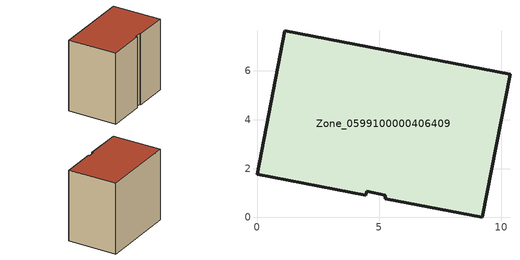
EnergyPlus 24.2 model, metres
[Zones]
Zone_0599100000406409
 floor ground (C_G): 5.26,0.91 4.49,1.07 4.46,0.91 0,1.77 1.13,7.65 10.36,5.87 9.23,0 5.26,0.76 z0
 wall outside (C_F): 0,1.77 4.46,0.91 4.49,1.07 5.26,0.91 5.26,0.76 9.23,0 10.36,5.87 1.13,7.65 0,1.77 z0:8.76
 roof outside (C_R): 4.49,1.07 5.26,0.91 5.26,0.76 9.23,0 10.36,5.87 1.13,7.65 0,1.77 4.46,0.91 z8.76
[BUILDING]
Pand.0599100000406409: North Axis=0; Terrain=City; Loads Convergence Tolerance Value=0.04; Temperature Convergence Tolerance Value=0.4; Solar Distribution=FullExterior; Maximum Number of Warmup Days=25; Minimum Number of Warmup Days=1
[Site:Location]
Rotterdam.The.Hague.AP_ZH_NLD Design_Conditions: Latitude=51.96; Longitude=4.45; Time Zone=1; Elevation=-4.5
[SITE:GROUNDTEMPERATURE:BUILDINGSURFACE]
18, 18, 18, 18, 18, 18, 18, 18, 18, 18, 18, 18
[MATERIAL] Thermal Absorptance=0.9; Solar Absorptance=0.7; Visible Absorptance=0.7
Name | Roughness | Thickness | Conductivity | Density | Specific Heat
G.TC.1992-2005 | MediumSmooth | 0.15 | 0.06 | 540 | 1210
F.TC.1992-2005 | Rough | 0.3 | 0.12 | 1920 | 840
R.TC.1992-2005 | MediumRough | 0.2 | 0.08 | 1500 | 1000
[CONSTRUCTION]
C_G: G.TC.1992-2005
C_F: F.TC.1992-2005
C_R: R.TC.1992-2005
[ZONE]
Zone_0599100000406409: Type=1; Multiplier=1; Ceiling Height=Autocalculate; Volume=Autocalculate; Floor Area=autocalculate; Part of Total Floor Area=Yes
[ZONEINFILTRATION:DESIGNFLOWRATE]
Infil_Zone_0599100000406409: Zone or ZoneList or Space or SpaceList=Zone_0599100000406409; Schedule=AlwaysOn; Design Flow Rate Calculation Method=Flow/Area; Flow Rate per Floor Area=0.0015; Constant Term Coefficient=1; Temperature Term Coefficient=0; Velocity Term Coefficient=0; Velocity Squared Term Coefficient=0
[HVACTEMPLATE:ZONE:IDEALLOADSAIRSYSTEM]
Zone_0599100000406409: Maximum Heating Supply Air Temperature=50; Minimum Cooling Supply Air Temperature=13; Maximum Heating Supply Air Humidity Ratio=0.0156; Minimum Cooling Supply Air Humidity Ratio=0.0077; Heating Limit=NoLimit; Cooling Limit=NoLimit; Dehumidification Control Type=ConstantSensibleHeatRatio; Cooling Sensible Heat Ratio=0.7; Dehumidification Setpoint=60; Humidification Control Type=None; Humidification Setpoint=30; Outdoor Air Method=None; Outdoor Air Flow Rate per Person=0.00944; Outdoor Air Flow Rate per Zone Floor Area=0; Outdoor Air Flow Rate per Zone=0; Demand Controlled Ventilation Type=None; Outdoor Air Economizer Type=NoEconomizer; Heat Recovery Type=None; Sensible Heat Recovery Effectiveness=0.7; Latent Heat Recovery Effectiveness=0.65
[ZONECONTROL:THERMOSTAT]
ThermostatControl_Zone_0599100000406409: Zone or ZoneList=Zone_0599100000406409; Control Type Schedule=DualSetpointControlType; Control 1=Thermostat_Zone_0599100000406409; Temperature Difference Between Cutout And Setpoint=0
[THERMOSTATSETPOINT:DUALSETPOINT]
Thermostat_Zone_0599100000406409: Heating Setpoint Temperature Schedule=HeatingSetpoint_Zone_0599100000406409; Cooling Setpoint Temperature Schedule=CoolingSetpoint_Zone_0599100000406409
[SCHEDULE:COMPACT]
HeatingSetpoint_Zone_0599100000406409: Through: 12/31, For: AllDays, Until: 24:00, 21
CoolingSetpoint_Zone_0599100000406409: Through: 12/31, For: AllDays, Until: 24:00, 24
DualSetpointControlType: Through: 12/31, For: AllDays, Until: 24:00, 4
AlwaysOn: Through: 12/31, For: AllDays, Until: 24:00, 1
